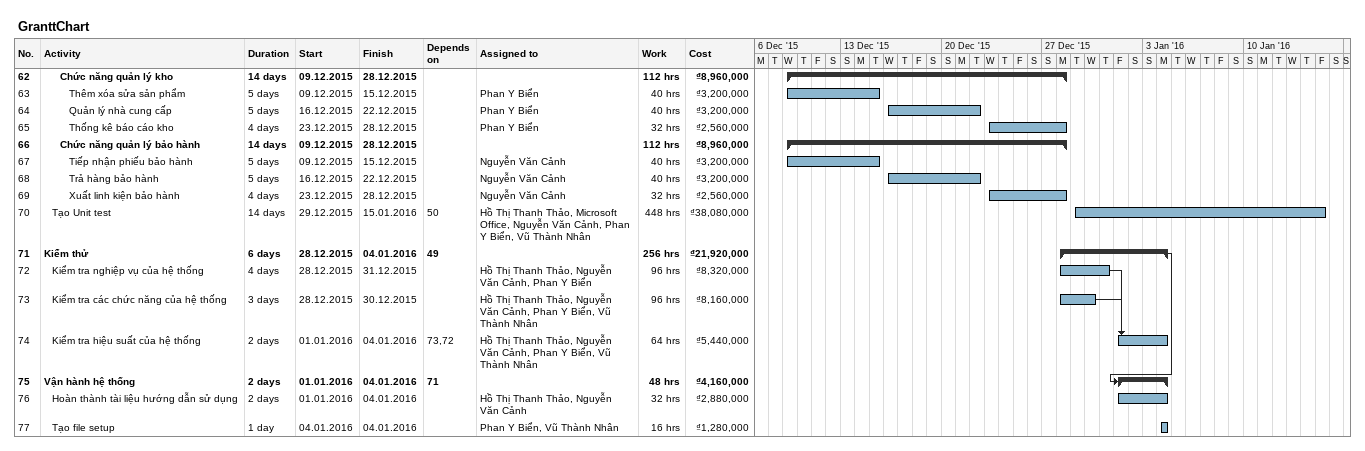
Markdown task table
GranttChart

| ID | Level | Task | Duration | Start | Finish | Predecessors | Resources | Work (h) | Cost (₫) |
|---|---|---|---|---|---|---|---|---|---|
| 62 | 3 | **Chức năng quản lý kho** | 14d | 2015-12-09 | 2015-12-28 |  |  | 112 | 8960000 |
| 63 | 4 | Thêm xóa sửa sản phẩm | 5d | 2015-12-09 | 2015-12-15 |  | Phan Y Biển | 40 | 3200000 |
| 64 | 4 | Quản lý nhà cung cấp | 5d | 2015-12-16 | 2015-12-22 |  | Phan Y Biển | 40 | 3200000 |
| 65 | 4 | Thống kê báo cáo kho | 4d | 2015-12-23 | 2015-12-28 |  | Phan Y Biển | 32 | 2560000 |
| 66 | 3 | **Chức năng quản lý bảo hành** | 14d | 2015-12-09 | 2015-12-28 |  |  | 112 | 8960000 |
| 67 | 4 | Tiếp nhận phiếu bảo hành | 5d | 2015-12-09 | 2015-12-15 |  | Nguyễn Văn Cảnh | 40 | 3200000 |
| 68 | 4 | Trả hàng bảo hành | 5d | 2015-12-16 | 2015-12-22 |  | Nguyễn Văn Cảnh | 40 | 3200000 |
| 69 | 4 | Xuất linh kiện bảo hành | 4d | 2015-12-23 | 2015-12-28 |  | Nguyễn Văn Cảnh | 32 | 2560000 |
| 70 | 2 | Tạo Unit test | 14d | 2015-12-29 | 2016-01-15 | 50 | Hồ Thị Thanh Thảo, Microsoft Office, Nguyễn Văn Cảnh, Phan Y Biển, Vũ Thành Nhân | 448 | 38080000 |
| 71 | 1 | **Kiểm thử** | 6d | 2015-12-28 | 2016-01-04 | 49 |  | 256 | 21920000 |
| 72 | 2 | Kiểm tra nghiệp vụ của hệ thống | 4d | 2015-12-28 | 2015-12-31 |  | Hồ Thị Thanh Thảo, Nguyễn Văn Cảnh, Phan Y Biển | 96 | 8320000 |
| 73 | 2 | Kiểm tra các chức năng của hệ thống | 3d | 2015-12-28 | 2015-12-30 |  | Hồ Thị Thanh Thảo, Nguyễn Văn Cảnh, Phan Y Biển, Vũ Thành Nhân | 96 | 8160000 |
| 74 | 2 | Kiểm tra hiệu suất của hệ thống | 2d | 2016-01-01 | 2016-01-04 | 73, 72 | Hồ Thị Thanh Thảo, Nguyễn Văn Cảnh, Phan Y Biển, Vũ Thành Nhân | 64 | 5440000 |
| 75 | 1 | **Vận hành hệ thống** | 2d | 2016-01-01 | 2016-01-04 | 71 |  | 48 | 4160000 |
| 76 | 2 | Hoàn thành tài liệu hướng dẫn sử dụng | 2d | 2016-01-01 | 2016-01-04 |  | Hồ Thị Thanh Thảo, Nguyễn Văn Cảnh | 32 | 2880000 |
| 77 | 2 | Tạo file setup | 1d | 2016-01-04 | 2016-01-04 |  | Phan Y Biển, Vũ Thành Nhân | 16 | 1280000 |
